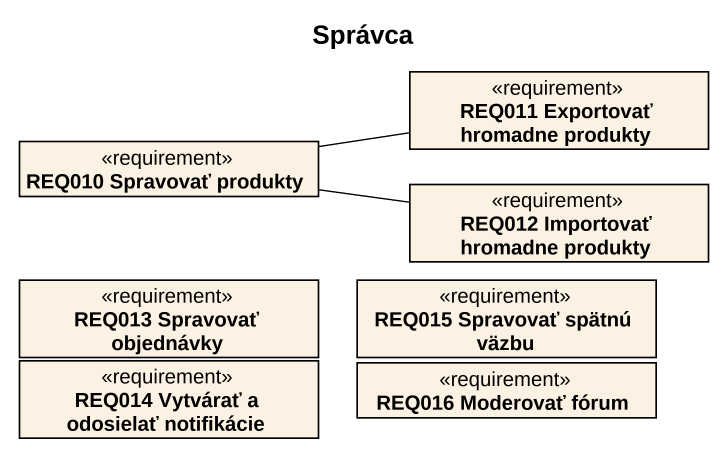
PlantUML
@startuml
title Správca
hide circle
hide empty members
class "REQ011 Exportovať hromadne produkty" as REQ011_Exportovať_hromadne <<requirement>>
class "REQ010 Spravovať produkty" as REQ010_Spravovať_produkty <<requirement>>
class "REQ012 Importovať hromadne produkty" as REQ012_Importovať_hromadne <<requirement>>
class "REQ013 Spravovať objednávky" as REQ013_Spravovať_objednávky <<requirement>>
class "REQ015 Spravovať spätnú väzbu" as REQ015_Spravovať_spätnú <<requirement>>
class "REQ014 Vytvárať a odosielať notifikácie" as REQ014_Vytvárať_a_odosielať <<requirement>>
class "REQ016 Moderovať fórum" as REQ016_Moderovať_fórum <<requirement>>
REQ010_Spravovať_produkty -right- REQ011_Exportovať_hromadne
REQ010_Spravovať_produkty -right- REQ012_Importovať_hromadne
@enduml
